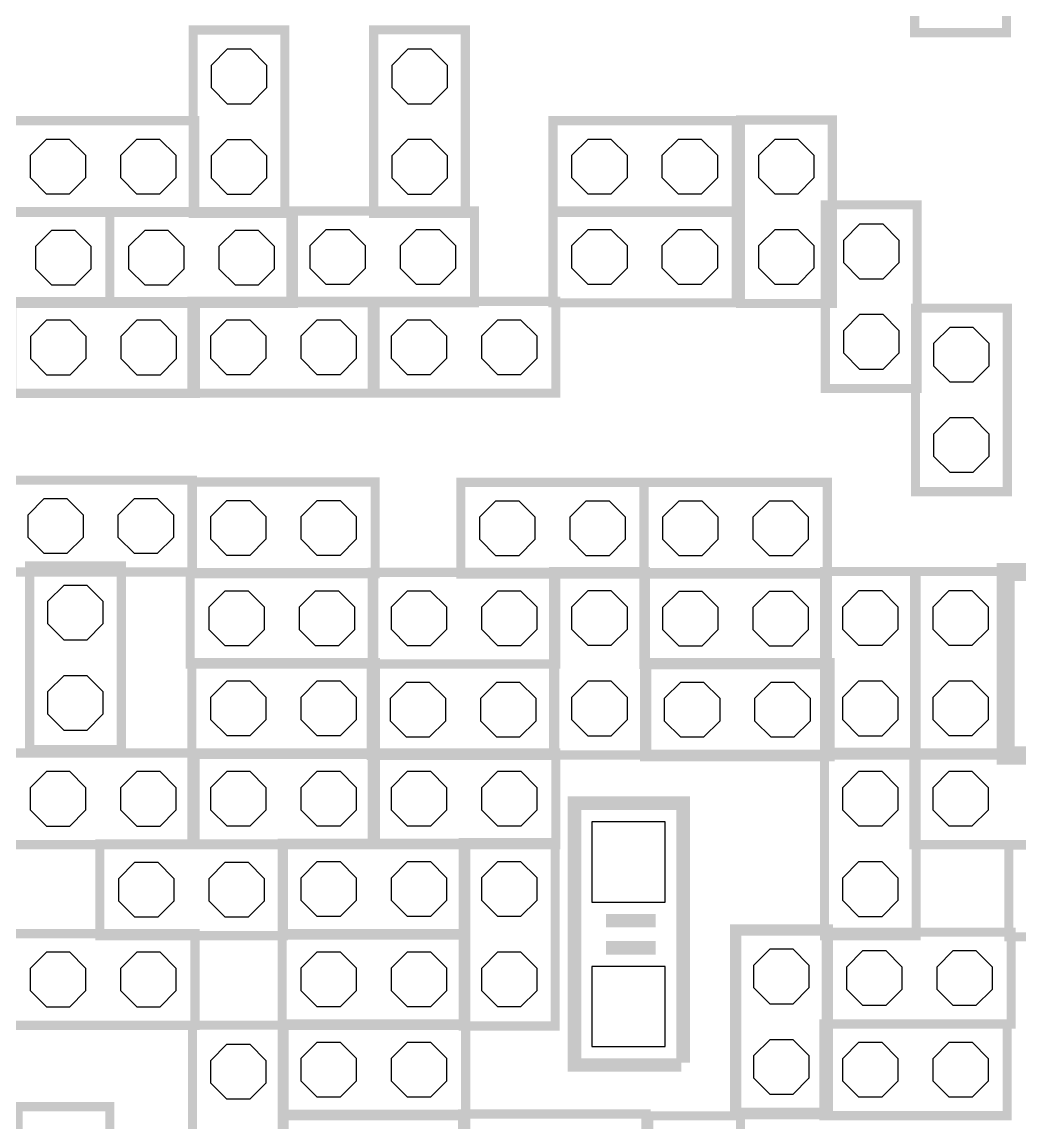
# Model space of a CAD drawing. Header units: millimetres. Extents: x -8 to 226, y -9 to 102.
# Drawn here: x 108.75 to 119.8, y 42.41 to 54.6 of the extents above; entities that cross this region are included whole.
import ezdxf

# ---------------------------------------------------------------- set-up
doc = ezdxf.new("R2010")
doc.units = ezdxf.units.MM
doc.header["$LTSCALE"] = 10
doc.layers.add('PG_SILKSCREEN_BOTTOM', color=3, linetype='Continuous')
doc.layers.add('PIN_BOTTOM', color=4, linetype='Continuous')

msp = doc.modelspace()

# ---------------------------------------------------------------- linework, layer by layer
at = {"layer": 'PG_SILKSCREEN_BOTTOM'}
for points in [[(118.63451, 56.512968, 0.1016, 0.1016, 0), (118.63451, 54.480968, 0.1016, 0.1016, 0), (119.65051, 54.480968, 0.1016, 0.1016, 0), (119.65051, 56.512968, 0.1016, 0.1016, 0)], [(111.658654, 52.479702, 0.1016, 0.1016, 0), (111.658654, 54.511702, 0.1016, 0.1016, 0), (110.642654, 54.511702, 0.1016, 0.1016, 0), (110.642654, 52.479702, 0.1016, 0.1016, 0)], [(113.65865, 52.479956, 0.1016, 0.1016, 0), (113.65865, 54.511956, 0.1016, 0.1016, 0), (112.64265, 54.511956, 0.1016, 0.1016, 0), (112.64265, 52.479956, 0.1016, 0.1016, 0)], [(108.62945, 52.490878, 0.1016, 0.1016, 0), (110.66145, 52.490878, 0.1016, 0.1016, 0), (110.66145, 53.506878, 0.1016, 0.1016, 0), (108.62945, 53.506878, 0.1016, 0.1016, 0)], [(116.659914, 53.506624, 0.1016, 0.1016, 0), (114.627914, 53.506624, 0.1016, 0.1016, 0), (114.627914, 52.490624, 0.1016, 0.1016, 0), (116.659914, 52.490624, 0.1016, 0.1016, 0)], [(117.721888, 51.482752, 0.1016, 0.1016, 0), (117.721888, 53.514752, 0.1016, 0.1016, 0), (116.705888, 53.514752, 0.1016, 0.1016, 0), (116.705888, 51.482752, 0.1016, 0.1016, 0)], [(117.721888, 51.482752, 0.1016, 0.1016, 0), (117.721888, 53.514752, 0.1016, 0.1016, 0), (116.705888, 53.514752, 0.1016, 0.1016, 0), (116.705888, 51.482752, 0.1016, 0.1016, 0)], [(107.688888, 51.482752, 0.1016, 0.1016, 0), (109.720888, 51.482752, 0.1016, 0.1016, 0), (109.720888, 52.498752, 0.1016, 0.1016, 0), (107.688888, 52.498752, 0.1016, 0.1016, 0)], [(109.720888, 51.482752, 0.1016, 0.1016, 0), (111.752888, 51.482752, 0.1016, 0.1016, 0), (111.752888, 52.498752, 0.1016, 0.1016, 0), (109.720888, 52.498752, 0.1016, 0.1016, 0)], [(111.727488, 51.490372, 0.1016, 0.1016, 0), (113.759488, 51.490372, 0.1016, 0.1016, 0), (113.759488, 52.506372, 0.1016, 0.1016, 0), (111.727488, 52.506372, 0.1016, 0.1016, 0)], [(116.659914, 52.50688, 0.1016, 0.1016, 0), (114.627914, 52.50688, 0.1016, 0.1016, 0), (114.627914, 51.49088, 0.1016, 0.1016, 0), (116.659914, 51.49088, 0.1016, 0.1016, 0)], [(116.659914, 52.50688, 0.1016, 0.1016, 0), (114.627914, 52.50688, 0.1016, 0.1016, 0), (114.627914, 51.49088, 0.1016, 0.1016, 0), (116.659914, 51.49088, 0.1016, 0.1016, 0)], [(117.645688, 52.574952, 0.1016, 0.1016, 0), (117.645688, 50.542952, 0.1016, 0.1016, 0), (118.661688, 50.542952, 0.1016, 0.1016, 0), (118.661688, 52.574952, 0.1016, 0.1016, 0)], [(117.645688, 52.574952, 0.1016, 0.1016, 0), (117.645688, 50.542952, 0.1016, 0.1016, 0), (118.661688, 50.542952, 0.1016, 0.1016, 0), (118.661688, 52.574952, 0.1016, 0.1016, 0)], [(108.63453, 50.487834, 0.1016, 0.1016, 0), (110.66653, 50.487834, 0.1016, 0.1016, 0), (110.66653, 51.503834, 0.1016, 0.1016, 0), (108.63453, 51.503834, 0.1016, 0.1016, 0)], [(112.659922, 51.507136, 0.1016, 0.1016, 0), (110.627922, 51.507136, 0.1016, 0.1016, 0), (110.627922, 50.491136, 0.1016, 0.1016, 0), (112.659922, 50.491136, 0.1016, 0.1016, 0)], [(114.659918, 51.507136, 0.1016, 0.1016, 0), (112.627918, 51.507136, 0.1016, 0.1016, 0), (112.627918, 50.491136, 0.1016, 0.1016, 0), (114.659918, 50.491136, 0.1016, 0.1016, 0)], [(118.643908, 51.431952, 0.1016, 0.1016, 0), (118.643908, 49.399952, 0.1016, 0.1016, 0), (119.659908, 49.399952, 0.1016, 0.1016, 0), (119.659908, 51.431952, 0.1016, 0.1016, 0)], [(118.643908, 51.431952, 0.1016, 0.1016, 0), (118.643908, 49.399952, 0.1016, 0.1016, 0), (119.659908, 49.399952, 0.1016, 0.1016, 0), (119.659908, 51.431952, 0.1016, 0.1016, 0)], [(110.635288, 49.526952, 0.1016, 0.1016, 0), (108.603288, 49.526952, 0.1016, 0.1016, 0), (108.603288, 48.510952, 0.1016, 0.1016, 0), (110.635288, 48.510952, 0.1016, 0.1016, 0)], [(112.659922, 49.50714, 0.1016, 0.1016, 0), (110.627922, 49.50714, 0.1016, 0.1016, 0), (110.627922, 48.49114, 0.1016, 0.1016, 0), (112.659922, 48.49114, 0.1016, 0.1016, 0)], [(115.639088, 49.503584, 0.1016, 0.1016, 0), (113.607088, 49.503584, 0.1016, 0.1016, 0), (113.607088, 48.487584, 0.1016, 0.1016, 0), (115.639088, 48.487584, 0.1016, 0.1016, 0)], [(115.63477, 48.487584, 0.1016, 0.1016, 0), (117.66677, 48.487584, 0.1016, 0.1016, 0), (117.66677, 49.503584, 0.1016, 0.1016, 0), (115.63477, 49.503584, 0.1016, 0.1016, 0)], [(115.63477, 48.487584, 0.1016, 0.1016, 0), (117.66677, 48.487584, 0.1016, 0.1016, 0), (117.66677, 49.503584, 0.1016, 0.1016, 0), (115.63477, 49.503584, 0.1016, 0.1016, 0)], [(109.847888, 46.545754, 0.1016, 0.1016, 0), (109.847888, 48.577754, 0.1016, 0.1016, 0), (108.831888, 48.577754, 0.1016, 0.1016, 0), (108.831888, 46.545754, 0.1016, 0.1016, 0)], [(112.641888, 48.505872, 0.1016, 0.1016, 0), (110.609888, 48.505872, 0.1016, 0.1016, 0), (110.609888, 47.489872, 0.1016, 0.1016, 0), (112.641888, 47.489872, 0.1016, 0.1016, 0)], [(114.659918, 48.507142, 0.1016, 0.1016, 0), (112.627918, 48.507142, 0.1016, 0.1016, 0), (112.627918, 47.491142, 0.1016, 0.1016, 0), (114.659918, 47.491142, 0.1016, 0.1016, 0)], [(115.651534, 46.484032, 0.1016, 0.1016, 0), (115.651534, 48.516032, 0.1016, 0.1016, 0), (114.635534, 48.516032, 0.1016, 0.1016, 0), (114.635534, 46.484032, 0.1016, 0.1016, 0)], [(115.63477, 47.487586, 0.1016, 0.1016, 0), (117.66677, 47.487586, 0.1016, 0.1016, 0), (117.66677, 48.503586, 0.1016, 0.1016, 0), (115.63477, 48.503586, 0.1016, 0.1016, 0)], [(115.63477, 47.487586, 0.1016, 0.1016, 0), (117.66677, 47.487586, 0.1016, 0.1016, 0), (117.66677, 48.503586, 0.1016, 0.1016, 0), (115.63477, 48.503586, 0.1016, 0.1016, 0)], [(118.651274, 46.484032, 0.1016, 0.1016, 0), (118.651274, 48.516032, 0.1016, 0.1016, 0), (117.635274, 48.516032, 0.1016, 0.1016, 0), (117.635274, 46.484032, 0.1016, 0.1016, 0)], [(118.651274, 46.484032, 0.1016, 0.1016, 0), (118.651274, 48.516032, 0.1016, 0.1016, 0), (117.635274, 48.516032, 0.1016, 0.1016, 0), (117.635274, 46.484032, 0.1016, 0.1016, 0)], [(119.650764, 46.484286, 0.1016, 0.1016, 0), (119.650764, 48.516286, 0.1016, 0.1016, 0), (118.634764, 48.516286, 0.1016, 0.1016, 0), (118.634764, 46.484286, 0.1016, 0.1016, 0)], [(119.650764, 46.484286, 0.1016, 0.1016, 0), (119.650764, 48.516286, 0.1016, 0.1016, 0), (118.634764, 48.516286, 0.1016, 0.1016, 0), (118.634764, 46.484286, 0.1016, 0.1016, 0)], [(119.642636, 48.511714, 0.199898, 0.199898, 0), (119.642636, 46.479714, 0.199898, 0.199898, 0), (120.658636, 46.479714, 0.199898, 0.199898, 0), (120.658636, 48.511714, 0.199898, 0.199898, 0)], [(119.642636, 48.511714, 0.127, 0.127, 0), (119.642636, 46.479714, 0.127, 0.127, 0), (120.658636, 46.479714, 0.127, 0.127, 0), (120.658636, 48.511714, 0.127, 0.127, 0)], [(112.660684, 47.508668, 0.1016, 0.1016, 0), (110.628684, 47.508668, 0.1016, 0.1016, 0), (110.628684, 46.492668, 0.1016, 0.1016, 0), (112.660684, 46.492668, 0.1016, 0.1016, 0)], [(114.648488, 47.494952, 0.1016, 0.1016, 0), (112.616488, 47.494952, 0.1016, 0.1016, 0), (112.616488, 46.478952, 0.1016, 0.1016, 0), (114.648488, 46.478952, 0.1016, 0.1016, 0)], [(117.686328, 47.494952, 0.127, 0.127, 0), (115.654328, 47.494952, 0.127, 0.127, 0), (115.654328, 46.478952, 0.127, 0.127, 0), (117.686328, 46.478952, 0.127, 0.127, 0)], [(117.686328, 47.494952, 0.1016, 0.1016, 0), (115.654328, 47.494952, 0.1016, 0.1016, 0), (115.654328, 46.478952, 0.1016, 0.1016, 0), (117.686328, 46.478952, 0.1016, 0.1016, 0)], [(110.663736, 46.507908, 0.1016, 0.1016, 0), (108.631736, 46.507908, 0.1016, 0.1016, 0), (108.631736, 45.491908, 0.1016, 0.1016, 0), (110.663736, 45.491908, 0.1016, 0.1016, 0)], [(112.660684, 46.50867, 0.1016, 0.1016, 0), (110.628684, 46.50867, 0.1016, 0.1016, 0), (110.628684, 45.49267, 0.1016, 0.1016, 0), (112.660684, 45.49267, 0.1016, 0.1016, 0)], [(114.66068, 46.50867, 0.1016, 0.1016, 0), (112.62868, 46.50867, 0.1016, 0.1016, 0), (112.62868, 45.49267, 0.1016, 0.1016, 0), (114.66068, 45.49267, 0.1016, 0.1016, 0)], [(118.651528, 44.484036, 0.1016, 0.1016, 0), (118.651528, 46.516036, 0.1016, 0.1016, 0), (117.635528, 46.516036, 0.1016, 0.1016, 0), (117.635528, 44.484036, 0.1016, 0.1016, 0)], [(118.651528, 44.484036, 0.1016, 0.1016, 0), (118.651528, 46.516036, 0.1016, 0.1016, 0), (117.635528, 46.516036, 0.1016, 0.1016, 0), (117.635528, 44.484036, 0.1016, 0.1016, 0)], [(120.65889, 46.508162, 0.1016, 0.1016, 0), (118.62689, 46.508162, 0.1016, 0.1016, 0), (118.62689, 45.492162, 0.1016, 0.1016, 0), (120.65889, 45.492162, 0.1016, 0.1016, 0)], [(120.65889, 46.508162, 0.1016, 0.1016, 0), (118.62689, 46.508162, 0.1016, 0.1016, 0), (118.62689, 45.492162, 0.1016, 0.1016, 0), (120.65889, 45.492162, 0.1016, 0.1016, 0)], [(111.641128, 45.501052, 0.1016, 0.1016, 0), (109.609128, 45.501052, 0.1016, 0.1016, 0), (109.609128, 44.485052, 0.1016, 0.1016, 0), (111.641128, 44.485052, 0.1016, 0.1016, 0)], [(113.660682, 45.508672, 0.1016, 0.1016, 0), (111.628682, 45.508672, 0.1016, 0.1016, 0), (111.628682, 44.492672, 0.1016, 0.1016, 0), (113.660682, 44.492672, 0.1016, 0.1016, 0)], [(114.652298, 43.4848, 0.1016, 0.1016, 0), (114.652298, 45.5168, 0.1016, 0.1016, 0), (113.636298, 45.5168, 0.1016, 0.1016, 0), (113.636298, 43.4848, 0.1016, 0.1016, 0)], [(119.677688, 44.472352, 0.1016, 0.1016, 0), (121.709688, 44.472352, 0.1016, 0.1016, 0), (121.709688, 45.488352, 0.1016, 0.1016, 0), (119.677688, 45.488352, 0.1016, 0.1016, 0)], [(116.65077, 44.548552, 0.127, 0.127, 0), (116.65077, 42.516552, 0.127, 0.127, 0), (117.66677, 42.516552, 0.127, 0.127, 0), (117.66677, 44.548552, 0.127, 0.127, 0)], [(110.663736, 44.507912, 0.1016, 0.1016, 0), (108.631736, 44.507912, 0.1016, 0.1016, 0), (108.631736, 43.491912, 0.1016, 0.1016, 0), (110.663736, 43.491912, 0.1016, 0.1016, 0)], [(113.660682, 44.508928, 0.1016, 0.1016, 0), (111.628682, 44.508928, 0.1016, 0.1016, 0), (111.628682, 43.492928, 0.1016, 0.1016, 0), (113.660682, 43.492928, 0.1016, 0.1016, 0)], [(116.65077, 44.548552, 0.1016, 0.1016, 0), (116.65077, 42.516552, 0.1016, 0.1016, 0), (117.66677, 42.516552, 0.1016, 0.1016, 0), (117.66677, 44.548552, 0.1016, 0.1016, 0)], [(119.703088, 44.523152, 0.1016, 0.1016, 0), (117.671088, 44.523152, 0.1016, 0.1016, 0), (117.671088, 43.507152, 0.1016, 0.1016, 0), (119.703088, 43.507152, 0.1016, 0.1016, 0)], [(119.703088, 44.523152, 0.1016, 0.1016, 0), (117.671088, 44.523152, 0.1016, 0.1016, 0), (117.671088, 43.507152, 0.1016, 0.1016, 0), (119.703088, 43.507152, 0.1016, 0.1016, 0)], [(110.635288, 43.494452, 0.1016, 0.1016, 0), (110.635288, 41.462452, 0.1016, 0.1016, 0), (111.651288, 41.462452, 0.1016, 0.1016, 0), (111.651288, 43.494452, 0.1016, 0.1016, 0)], [(111.628682, 42.49293, 0.1016, 0.1016, 0), (113.660682, 42.49293, 0.1016, 0.1016, 0), (113.660682, 43.50893, 0.1016, 0.1016, 0), (111.628682, 43.50893, 0.1016, 0.1016, 0)], [(117.6274, 42.492422, 0.1016, 0.1016, 0), (119.6594, 42.492422, 0.1016, 0.1016, 0), (119.6594, 43.508422, 0.1016, 0.1016, 0), (117.6274, 43.508422, 0.1016, 0.1016, 0)], [(117.6274, 42.492422, 0.1016, 0.1016, 0), (119.6594, 42.492422, 0.1016, 0.1016, 0), (119.6594, 43.508422, 0.1016, 0.1016, 0), (117.6274, 43.508422, 0.1016, 0.1016, 0)], [(109.720888, 40.560752, 0.1016, 0.1016, 0), (109.720888, 42.592752, 0.1016, 0.1016, 0), (108.704888, 42.592752, 0.1016, 0.1016, 0), (108.704888, 40.560752, 0.1016, 0.1016, 0)], [(113.660682, 42.508932, 0.1016, 0.1016, 0), (111.628682, 42.508932, 0.1016, 0.1016, 0), (111.628682, 41.492932, 0.1016, 0.1016, 0), (113.660682, 41.492932, 0.1016, 0.1016, 0)], [(115.659408, 42.510456, 0.1016, 0.1016, 0), (113.627408, 42.510456, 0.1016, 0.1016, 0), (113.627408, 41.494456, 0.1016, 0.1016, 0), (115.659408, 41.494456, 0.1016, 0.1016, 0)], [(115.689888, 42.491152, 0.1016, 0.1016, 0), (115.689888, 40.459152, 0.1016, 0.1016, 0), (116.705888, 40.459152, 0.1016, 0.1016, 0), (116.705888, 42.491152, 0.1016, 0.1016, 0)]]:
    msp.add_lwpolyline(points, format="xyseb", close=True, dxfattribs=at)
for points in [[(116.070634, 43.0784, 0.150114, 0.150114, 0), (116.070634, 45.95241, 0.150114, 0.150114, 0), (114.866674, 45.95241, 0.150114, 0.150114, 0), (114.866674, 43.053, 0.150114, 0.150114, 0), (116.050314, 43.053, 0.150114, 0.150114, 0)], [(115.766088, 44.650914, 0.150114, 0.150114, 0), (115.216178, 44.650914, 0.150114, 0.150114, 0)], [(115.766088, 44.350686, 0.150114, 0.150114, 0), (115.216178, 44.350686, 0.150114, 0.150114, 0)]]:
    msp.add_lwpolyline(points, format="xyseb", dxfattribs=at)
at = {"layer": 'PIN_BOTTOM'}
for points in [[(111.276902, 53.691028), (111.024406, 53.691028), (110.845854, 53.86958), (110.845854, 54.122076), (111.024406, 54.300628), (111.276902, 54.300628), (111.455454, 54.122076), (111.455454, 53.86958)], [(113.276898, 53.691282), (113.024402, 53.691282), (112.84585, 53.869834), (112.84585, 54.12233), (113.024402, 54.300882), (113.276898, 54.300882), (113.45545, 54.12233), (113.45545, 53.869834)], [(109.271572, 52.694078), (109.019076, 52.694078), (108.840524, 52.87263), (108.840524, 53.125126), (109.019076, 53.303678), (109.271572, 53.303678), (109.450124, 53.125126), (109.450124, 52.87263)], [(110.271824, 52.694078), (110.019328, 52.694078), (109.840776, 52.87263), (109.840776, 53.125126), (110.019328, 53.303678), (110.271824, 53.303678), (110.450376, 53.125126), (110.450376, 52.87263)], [(111.276902, 52.690776), (111.024406, 52.690776), (110.845854, 52.869328), (110.845854, 53.121824), (111.024406, 53.300376), (111.276902, 53.300376), (111.455454, 53.121824), (111.455454, 52.869328)], [(113.276898, 52.69103), (113.024402, 52.69103), (112.84585, 52.869582), (112.84585, 53.122078), (113.024402, 53.30063), (113.276898, 53.30063), (113.45545, 53.122078), (113.45545, 52.869582)], [(115.270036, 52.693824), (115.01754, 52.693824), (114.838988, 52.872376), (114.838988, 53.124872), (115.01754, 53.303424), (115.270036, 53.303424), (115.448588, 53.124872), (115.448588, 52.872376)], [(116.270288, 52.693824), (116.017792, 52.693824), (115.83924, 52.872376), (115.83924, 53.124872), (116.017792, 53.303424), (116.270288, 53.303424), (116.44884, 53.124872), (116.44884, 52.872376)], [(117.340136, 52.694078), (117.08764, 52.694078), (116.909088, 52.87263), (116.909088, 53.125126), (117.08764, 53.303678), (117.340136, 53.303678), (117.518688, 53.125126), (117.518688, 52.87263)], [(109.331262, 51.685952), (109.078766, 51.685952), (108.900214, 51.864504), (108.900214, 52.117), (109.078766, 52.295552), (109.331262, 52.295552), (109.509814, 52.117), (109.509814, 51.864504)], [(110.36301, 51.685952), (110.110514, 51.685952), (109.931962, 51.864504), (109.931962, 52.117), (110.110514, 52.295552), (110.36301, 52.295552), (110.541562, 52.117), (110.541562, 51.864504)], [(111.363262, 51.685952), (111.110766, 51.685952), (110.932214, 51.864504), (110.932214, 52.117), (111.110766, 52.295552), (111.363262, 52.295552), (111.541814, 52.117), (111.541814, 51.864504)], [(112.36961, 51.693572), (112.117114, 51.693572), (111.938562, 51.872124), (111.938562, 52.12462), (112.117114, 52.303172), (112.36961, 52.303172), (112.548162, 52.12462), (112.548162, 51.872124)], [(113.369862, 51.693572), (113.117366, 51.693572), (112.938814, 51.872124), (112.938814, 52.12462), (113.117366, 52.303172), (113.369862, 52.303172), (113.548414, 52.12462), (113.548414, 51.872124)], [(115.270036, 51.69408), (115.01754, 51.69408), (114.838988, 51.872632), (114.838988, 52.125128), (115.01754, 52.30368), (115.270036, 52.30368), (115.448588, 52.125128), (115.448588, 51.872632)], [(116.270288, 51.69408), (116.017792, 51.69408), (115.83924, 51.872632), (115.83924, 52.125128), (116.017792, 52.30368), (116.270288, 52.30368), (116.44884, 52.125128), (116.44884, 51.872632)], [(117.340136, 51.693826), (117.08764, 51.693826), (116.909088, 51.872378), (116.909088, 52.124874), (117.08764, 52.303426), (117.340136, 52.303426), (117.518688, 52.124874), (117.518688, 51.872378)], [(118.279936, 51.754278), (118.02744, 51.754278), (117.848888, 51.93283), (117.848888, 52.185326), (118.02744, 52.363878), (118.279936, 52.363878), (118.458488, 52.185326), (118.458488, 51.93283)], [(118.279936, 50.754026), (118.02744, 50.754026), (117.848888, 50.932578), (117.848888, 51.185074), (118.02744, 51.363626), (118.279936, 51.363626), (118.458488, 51.185074), (118.458488, 50.932578)], [(109.276652, 50.691034), (109.024156, 50.691034), (108.845604, 50.869586), (108.845604, 51.122082), (109.024156, 51.300634), (109.276652, 51.300634), (109.455204, 51.122082), (109.455204, 50.869586)], [(110.276904, 50.691034), (110.024408, 50.691034), (109.845856, 50.869586), (109.845856, 51.122082), (110.024408, 51.300634), (110.276904, 51.300634), (110.455456, 51.122082), (110.455456, 50.869586)], [(111.270044, 50.694336), (111.017548, 50.694336), (110.838996, 50.872888), (110.838996, 51.125384), (111.017548, 51.303936), (111.270044, 51.303936), (111.448596, 51.125384), (111.448596, 50.872888)], [(112.270296, 50.694336), (112.0178, 50.694336), (111.839248, 50.872888), (111.839248, 51.125384), (112.0178, 51.303936), (112.270296, 51.303936), (112.448848, 51.125384), (112.448848, 50.872888)], [(113.27004, 50.694336), (113.017544, 50.694336), (112.838992, 50.872888), (112.838992, 51.125384), (113.017544, 51.303936), (113.27004, 51.303936), (113.448592, 51.125384), (113.448592, 50.872888)], [(114.270292, 50.694336), (114.017796, 50.694336), (113.839244, 50.872888), (113.839244, 51.125384), (114.017796, 51.303936), (114.270292, 51.303936), (114.448844, 51.125384), (114.448844, 50.872888)], [(119.278156, 50.611278), (119.02566, 50.611278), (118.847108, 50.78983), (118.847108, 51.042326), (119.02566, 51.220878), (119.278156, 51.220878), (119.456708, 51.042326), (119.456708, 50.78983)], [(119.278156, 49.611026), (119.02566, 49.611026), (118.847108, 49.789578), (118.847108, 50.042074), (119.02566, 50.220626), (119.278156, 50.220626), (119.456708, 50.042074), (119.456708, 49.789578)], [(109.24541, 48.714152), (108.992914, 48.714152), (108.814362, 48.892704), (108.814362, 49.1452), (108.992914, 49.323752), (109.24541, 49.323752), (109.423962, 49.1452), (109.423962, 48.892704)], [(110.245662, 48.714152), (109.993166, 48.714152), (109.814614, 48.892704), (109.814614, 49.1452), (109.993166, 49.323752), (110.245662, 49.323752), (110.424214, 49.1452), (110.424214, 48.892704)], [(111.270044, 48.69434), (111.017548, 48.69434), (110.838996, 48.872892), (110.838996, 49.125388), (111.017548, 49.30394), (111.270044, 49.30394), (111.448596, 49.125388), (111.448596, 48.872892)], [(112.270296, 48.69434), (112.0178, 48.69434), (111.839248, 48.872892), (111.839248, 49.125388), (112.0178, 49.30394), (112.270296, 49.30394), (112.448848, 49.125388), (112.448848, 48.872892)], [(114.24921, 48.690784), (113.996714, 48.690784), (113.818162, 48.869336), (113.818162, 49.121832), (113.996714, 49.300384), (114.24921, 49.300384), (114.427762, 49.121832), (114.427762, 48.869336)], [(115.249462, 48.690784), (114.996966, 48.690784), (114.818414, 48.869336), (114.818414, 49.121832), (114.996966, 49.300384), (115.249462, 49.300384), (115.428014, 49.121832), (115.428014, 48.869336)], [(116.276892, 48.690784), (116.024396, 48.690784), (115.845844, 48.869336), (115.845844, 49.121832), (116.024396, 49.300384), (116.276892, 49.300384), (116.455444, 49.121832), (116.455444, 48.869336)], [(117.277144, 48.690784), (117.024648, 48.690784), (116.846096, 48.869336), (116.846096, 49.121832), (117.024648, 49.300384), (117.277144, 49.300384), (117.455696, 49.121832), (117.455696, 48.869336)], [(109.466136, 47.75708), (109.21364, 47.75708), (109.035088, 47.935632), (109.035088, 48.188128), (109.21364, 48.36668), (109.466136, 48.36668), (109.644688, 48.188128), (109.644688, 47.935632)], [(111.25201, 47.693072), (110.999514, 47.693072), (110.820962, 47.871624), (110.820962, 48.12412), (110.999514, 48.302672), (111.25201, 48.302672), (111.430562, 48.12412), (111.430562, 47.871624)], [(112.252262, 47.693072), (111.999766, 47.693072), (111.821214, 47.871624), (111.821214, 48.12412), (111.999766, 48.302672), (112.252262, 48.302672), (112.430814, 48.12412), (112.430814, 47.871624)], [(113.27004, 47.694342), (113.017544, 47.694342), (112.838992, 47.872894), (112.838992, 48.12539), (113.017544, 48.303942), (113.27004, 48.303942), (113.448592, 48.12539), (113.448592, 47.872894)], [(114.270292, 47.694342), (114.017796, 47.694342), (113.839244, 47.872894), (113.839244, 48.12539), (114.017796, 48.303942), (114.270292, 48.303942), (114.448844, 48.12539), (114.448844, 47.872894)], [(115.269782, 47.695358), (115.017286, 47.695358), (114.838734, 47.87391), (114.838734, 48.126406), (115.017286, 48.304958), (115.269782, 48.304958), (115.448334, 48.126406), (115.448334, 47.87391)], [(116.276892, 47.690786), (116.024396, 47.690786), (115.845844, 47.869338), (115.845844, 48.121834), (116.024396, 48.300386), (116.276892, 48.300386), (116.455444, 48.121834), (116.455444, 47.869338)], [(117.277144, 47.690786), (117.024648, 47.690786), (116.846096, 47.869338), (116.846096, 48.121834), (117.024648, 48.300386), (117.277144, 48.300386), (117.455696, 48.121834), (117.455696, 47.869338)], [(118.269522, 47.695358), (118.017026, 47.695358), (117.838474, 47.87391), (117.838474, 48.126406), (118.017026, 48.304958), (118.269522, 48.304958), (118.448074, 48.126406), (118.448074, 47.87391)], [(119.269012, 47.695612), (119.016516, 47.695612), (118.837964, 47.874164), (118.837964, 48.12666), (119.016516, 48.305212), (119.269012, 48.305212), (119.447564, 48.12666), (119.447564, 47.874164)], [(109.466136, 46.756828), (109.21364, 46.756828), (109.035088, 46.93538), (109.035088, 47.187876), (109.21364, 47.366428), (109.466136, 47.366428), (109.644688, 47.187876), (109.644688, 46.93538)], [(111.270806, 46.695868), (111.01831, 46.695868), (110.839758, 46.87442), (110.839758, 47.126916), (111.01831, 47.305468), (111.270806, 47.305468), (111.449358, 47.126916), (111.449358, 46.87442)], [(112.271058, 46.695868), (112.018562, 46.695868), (111.84001, 46.87442), (111.84001, 47.126916), (112.018562, 47.305468), (112.271058, 47.305468), (112.44961, 47.126916), (112.44961, 46.87442)], [(113.25861, 46.682152), (113.006114, 46.682152), (112.827562, 46.860704), (112.827562, 47.1132), (113.006114, 47.291752), (113.25861, 47.291752), (113.437162, 47.1132), (113.437162, 46.860704)], [(114.258862, 46.682152), (114.006366, 46.682152), (113.827814, 46.860704), (113.827814, 47.1132), (114.006366, 47.291752), (114.258862, 47.291752), (114.437414, 47.1132), (114.437414, 46.860704)], [(115.269782, 46.695106), (115.017286, 46.695106), (114.838734, 46.873658), (114.838734, 47.126154), (115.017286, 47.304706), (115.269782, 47.304706), (115.448334, 47.126154), (115.448334, 46.873658)], [(116.29645, 46.682152), (116.043954, 46.682152), (115.865402, 46.860704), (115.865402, 47.1132), (116.043954, 47.291752), (116.29645, 47.291752), (116.475002, 47.1132), (116.475002, 46.860704)], [(117.296702, 46.682152), (117.044206, 46.682152), (116.865654, 46.860704), (116.865654, 47.1132), (117.044206, 47.291752), (117.296702, 47.291752), (117.475254, 47.1132), (117.475254, 46.860704)], [(118.269522, 46.695106), (118.017026, 46.695106), (117.838474, 46.873658), (117.838474, 47.126154), (118.017026, 47.304706), (118.269522, 47.304706), (118.448074, 47.126154), (118.448074, 46.873658)], [(119.269012, 46.69536), (119.016516, 46.69536), (118.837964, 46.873912), (118.837964, 47.126408), (119.016516, 47.30496), (119.269012, 47.30496), (119.447564, 47.126408), (119.447564, 46.873912)], [(109.273858, 45.695108), (109.021362, 45.695108), (108.84281, 45.87366), (108.84281, 46.126156), (109.021362, 46.304708), (109.273858, 46.304708), (109.45241, 46.126156), (109.45241, 45.87366)], [(110.27411, 45.695108), (110.021614, 45.695108), (109.843062, 45.87366), (109.843062, 46.126156), (110.021614, 46.304708), (110.27411, 46.304708), (110.452662, 46.126156), (110.452662, 45.87366)], [(111.270806, 45.69587), (111.01831, 45.69587), (110.839758, 45.874422), (110.839758, 46.126918), (111.01831, 46.30547), (111.270806, 46.30547), (111.449358, 46.126918), (111.449358, 45.874422)], [(112.271058, 45.69587), (112.018562, 45.69587), (111.84001, 45.874422), (111.84001, 46.126918), (112.018562, 46.30547), (112.271058, 46.30547), (112.44961, 46.126918), (112.44961, 45.874422)], [(113.270802, 45.69587), (113.018306, 45.69587), (112.839754, 45.874422), (112.839754, 46.126918), (113.018306, 46.30547), (113.270802, 46.30547), (113.449354, 46.126918), (113.449354, 45.874422)], [(114.271054, 45.69587), (114.018558, 45.69587), (113.840006, 45.874422), (113.840006, 46.126918), (114.018558, 46.30547), (114.271054, 46.30547), (114.449606, 46.126918), (114.449606, 45.874422)], [(118.269776, 45.695362), (118.01728, 45.695362), (117.838728, 45.873914), (117.838728, 46.12641), (118.01728, 46.304962), (118.269776, 46.304962), (118.448328, 46.12641), (118.448328, 45.873914)], [(119.269012, 45.695362), (119.016516, 45.695362), (118.837964, 45.873914), (118.837964, 46.12641), (119.016516, 46.304962), (119.269012, 46.304962), (119.447564, 46.12641), (119.447564, 45.873914)], [(115.059714, 45.7454), (115.059714, 44.8564), (115.872514, 44.8564), (115.872514, 45.7454)], [(110.25125, 44.688252), (109.998754, 44.688252), (109.820202, 44.866804), (109.820202, 45.1193), (109.998754, 45.297852), (110.25125, 45.297852), (110.429802, 45.1193), (110.429802, 44.866804)], [(111.251502, 44.688252), (110.999006, 44.688252), (110.820454, 44.866804), (110.820454, 45.1193), (110.999006, 45.297852), (111.251502, 45.297852), (111.430054, 45.1193), (111.430054, 44.866804)], [(112.270804, 44.695872), (112.018308, 44.695872), (111.839756, 44.874424), (111.839756, 45.12692), (112.018308, 45.305472), (112.270804, 45.305472), (112.449356, 45.12692), (112.449356, 44.874424)], [(113.271056, 44.695872), (113.01856, 44.695872), (112.840008, 44.874424), (112.840008, 45.12692), (113.01856, 45.305472), (113.271056, 45.305472), (113.449608, 45.12692), (113.449608, 44.874424)], [(114.270546, 44.696126), (114.01805, 44.696126), (113.839498, 44.874678), (113.839498, 45.127174), (114.01805, 45.305726), (114.270546, 45.305726), (114.449098, 45.127174), (114.449098, 44.874678)], [(118.269776, 44.69511), (118.01728, 44.69511), (117.838728, 44.873662), (117.838728, 45.126158), (118.01728, 45.30471), (118.269776, 45.30471), (118.448328, 45.126158), (118.448328, 44.873662)], [(109.273858, 43.695112), (109.021362, 43.695112), (108.84281, 43.873664), (108.84281, 44.12616), (109.021362, 44.304712), (109.273858, 44.304712), (109.45241, 44.12616), (109.45241, 43.873664)], [(110.27411, 43.695112), (110.021614, 43.695112), (109.843062, 43.873664), (109.843062, 44.12616), (110.021614, 44.304712), (110.27411, 44.304712), (110.452662, 44.12616), (110.452662, 43.873664)], [(112.270804, 43.696128), (112.018308, 43.696128), (111.839756, 43.87468), (111.839756, 44.127176), (112.018308, 44.305728), (112.270804, 44.305728), (112.449356, 44.127176), (112.449356, 43.87468)], [(113.271056, 43.696128), (113.01856, 43.696128), (112.840008, 43.87468), (112.840008, 44.127176), (113.01856, 44.305728), (113.271056, 44.305728), (113.449608, 44.127176), (113.449608, 43.87468)], [(114.270546, 43.695874), (114.01805, 43.695874), (113.839498, 43.874426), (113.839498, 44.126922), (114.01805, 44.305474), (114.270546, 44.305474), (114.449098, 44.126922), (114.449098, 43.874426)], [(117.285018, 43.727878), (117.032522, 43.727878), (116.85397, 43.90643), (116.85397, 44.158926), (117.032522, 44.337478), (117.285018, 44.337478), (117.46357, 44.158926), (117.46357, 43.90643)], [(118.31321, 43.710352), (118.060714, 43.710352), (117.882162, 43.888904), (117.882162, 44.1414), (118.060714, 44.319952), (118.31321, 44.319952), (118.491762, 44.1414), (118.491762, 43.888904)], [(119.313462, 43.710352), (119.060966, 43.710352), (118.882414, 43.888904), (118.882414, 44.1414), (119.060966, 44.319952), (119.313462, 44.319952), (119.492014, 44.1414), (119.492014, 43.888904)], [(115.059714, 44.1452), (115.059714, 43.2562), (115.872514, 43.2562), (115.872514, 44.1452)], [(111.269536, 42.673778), (111.01704, 42.673778), (110.838488, 42.85233), (110.838488, 43.104826), (111.01704, 43.283378), (111.269536, 43.283378), (111.448088, 43.104826), (111.448088, 42.85233)], [(112.270804, 42.69613), (112.018308, 42.69613), (111.839756, 42.874682), (111.839756, 43.127178), (112.018308, 43.30573), (112.270804, 43.30573), (112.449356, 43.127178), (112.449356, 42.874682)], [(113.271056, 42.69613), (113.01856, 42.69613), (112.840008, 42.874682), (112.840008, 43.127178), (113.01856, 43.30573), (113.271056, 43.30573), (113.449608, 43.127178), (113.449608, 42.874682)], [(117.285018, 42.727626), (117.032522, 42.727626), (116.85397, 42.906178), (116.85397, 43.158674), (117.032522, 43.337226), (117.285018, 43.337226), (117.46357, 43.158674), (117.46357, 42.906178)], [(118.269522, 42.695622), (118.017026, 42.695622), (117.838474, 42.874174), (117.838474, 43.12667), (118.017026, 43.305222), (118.269522, 43.305222), (118.448074, 43.12667), (118.448074, 42.874174)], [(119.269774, 42.695622), (119.017278, 42.695622), (118.838726, 42.874174), (118.838726, 43.12667), (119.017278, 43.305222), (119.269774, 43.305222), (119.448326, 43.12667), (119.448326, 42.874174)]]:
    msp.add_lwpolyline(points, close=True, dxfattribs=at)

doc.saveas('drawing.dxf')
